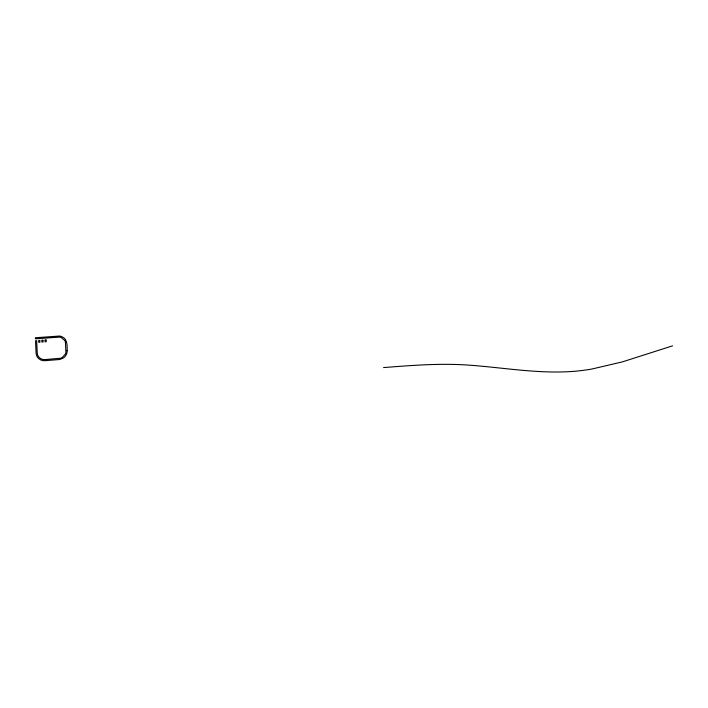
<?xml version="1.0" encoding="UTF-8"?>
<svg xmlns="http://www.w3.org/2000/svg" width="708" height="708" viewBox="0 0 708 708"><rect width="100%" height="100%" fill="white"/><g stroke="black" fill="none" stroke-linecap="round" stroke-linejoin="round"><path stroke-width="1.06" d="M672.6 345.84L622.27 361.912L591.879 369.027A84.951 32.48 -13 0 1 574.179 371.319C539.558 374.089 505.14 367.841 470.714 365.266C441.65 363 412.525 365.319 383.541 367.585M67.11 350.752L67.021 352.389A8.115 7.673 -21 0 1 66.287 354.673L65.401 356.071A9.204 8.7 -21 0 1 63.578 357.885L59.782 359.496L45.002 360.673C40.604 361.213 36.117 357.629 36.081 353.106L35.533 340.769L36.674 340.681L37.223 353.018C37.25 356.929 41.144 360.045 44.958 359.584L60.33 358.266A6.947 6.558 -21 0 0 62.295 357.425L65.251 354.23A7.036 6.646 -21 0 0 65.897 352.257L65.455 342.309A7.071 6.682 -21 0 0 64.649 340.433L61.392 337.681A7.443 7.036 -21 0 0 59.322 337.123L35.444 338.831L35.4 337.743L59.534 336.034A8.372 7.912 -21 0 1 61.897 336.689C67.464 338.858 67.331 345.858 67.11 350.752M39.807 340.442L38.675 340.53L38.754 342.336L39.887 342.247L39.807 340.442M42.94 340.203L41.807 340.291L41.887 342.097L43.02 342.008L42.94 340.203M46.073 339.955L44.94 340.044L45.02 341.849L46.162 341.76L46.073 339.955"/></g></svg>
